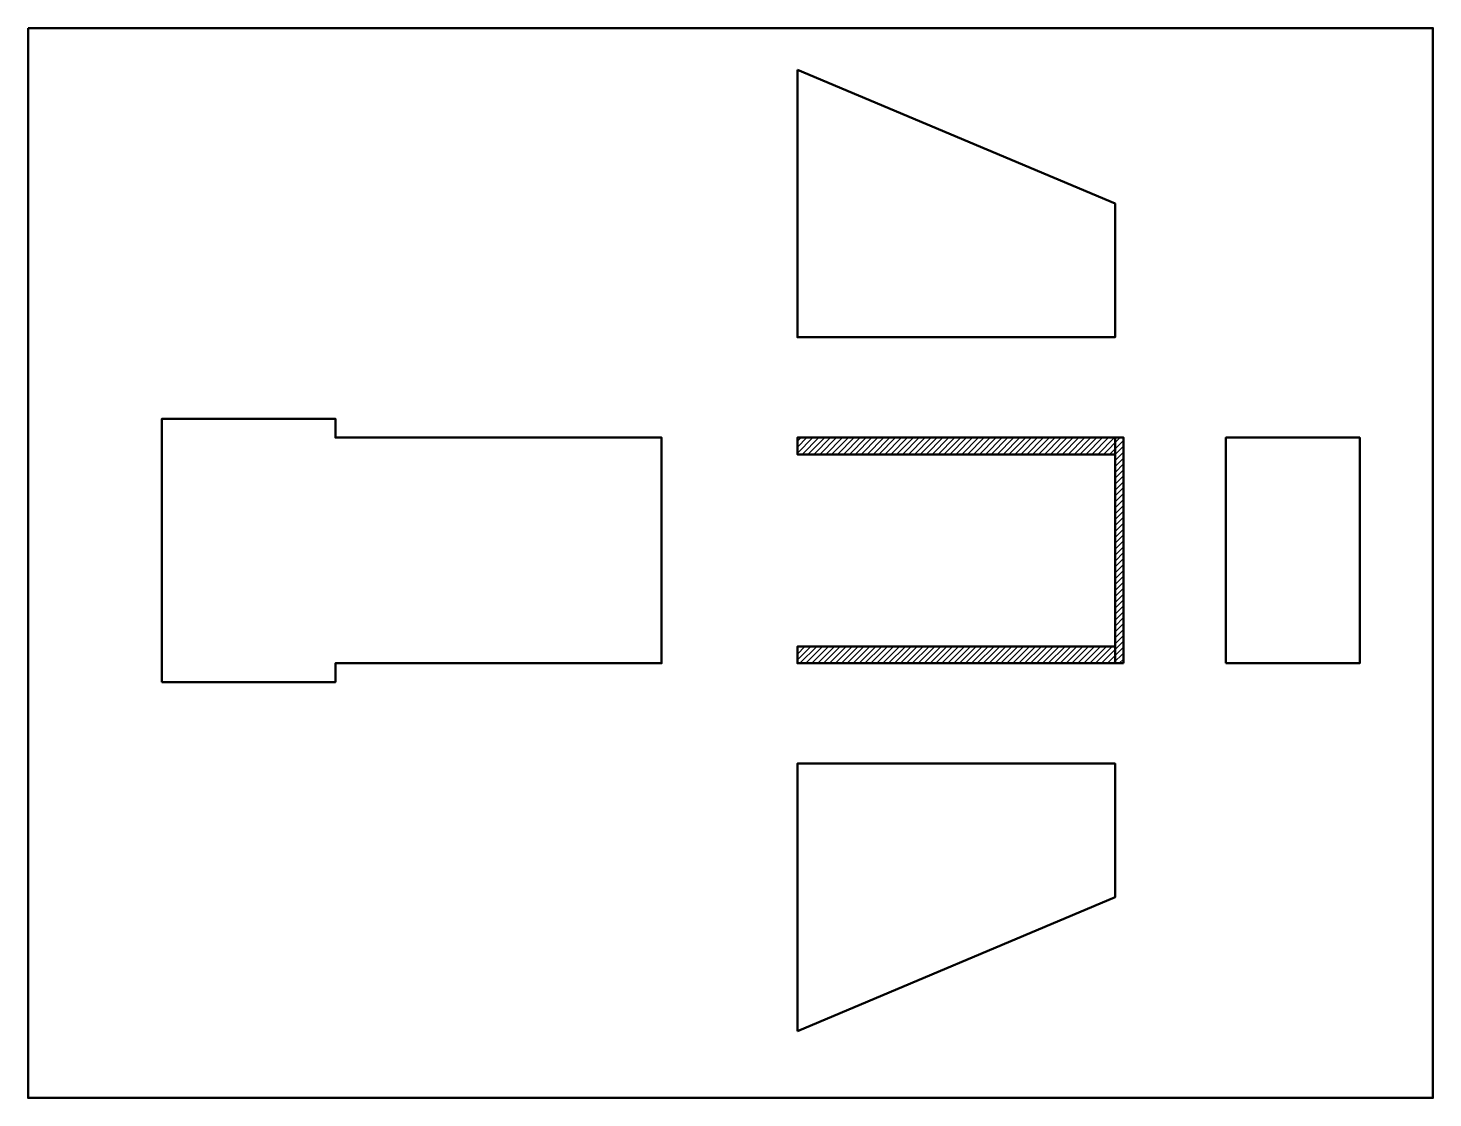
# Model space of a CAD drawing. Header units: inches. Extents: x 1 to 43, y 1 to 33.
import ezdxf

# ---------------------------------------------------------------- set-up
doc = ezdxf.new("R2010")
doc.units = ezdxf.units.IN
doc.header["$MEASUREMENT"] = 0
for name, color, linetype, lineweight, true_color in [('Hatch', 252, 'Continuous', 25, 0xa0a0a4), ('PageBorder', 5, 'Continuous', 50, 0x0000ff), ('Visible', 7, 'Continuous', 50, 0x000000)]:
    doc.layers.add(name, color=color, linetype=linetype, lineweight=lineweight, true_color=true_color)

msp = doc.modelspace()

# ---------------------------------------------------------------- hatches: boundary and pattern name
at = {"layer": 'Hatch'}
h = msp.add_hatch(dxfattribs=at)
h.set_pattern_fill('ANSI31', color=256, scale=2, angle=90, style=0)
h.set_pattern_definition([(45, (0, 0), (-0.08838835, 0.08838835), [])])
h.paths.add_polyline_path([(33.5, 14), (33.5, 14.5), (24, 14.5), (24, 14)])
h.paths.add_polyline_path([(33.75, 14), (33.75, 20.75), (33.5, 20.75), (33.5, 14)])
h.paths.add_polyline_path([(33.5, 20.75), (33.5, 20.25), (24, 20.25), (24, 20.75)])

# ---------------------------------------------------------------- linework, layer by layer
at = {"layer": 'PageBorder', "flags": 128}
msp.add_lwpolyline([(1, 33), (43, 33), (43, 1), (1, 1)], close=True, dxfattribs=at)
at = {"layer": 'Visible', "flags": 128}
for points in [[(24, 31.75), (24, 23.75), (33.5, 23.75), (33.5, 27.75)], [(33.5, 20.75), (33.5, 20.25), (24, 20.25), (24, 20.75)], [(33.75, 14), (33.75, 20.75), (33.5, 20.75), (33.5, 14)], [(36.8125, 14), (36.8125, 20.75), (40.8125, 20.75), (40.8125, 14)], [(33.5, 14), (33.5, 14.5), (24, 14.5), (24, 14)], [(24, 3), (24, 11), (33.5, 11), (33.5, 7)]]:
    msp.add_lwpolyline(points, close=True, dxfattribs=at)
at = {"layer": 'Visible'}
msp.add_lwpolyline([(5, 13.4375), (5, 21.3125), (10.1875, 21.3125), (10.1875, 20.75), (19.9375, 20.75), (19.9375, 14), (10.1875, 14), (10.1875, 13.4375)], close=True, dxfattribs=at)

doc.saveas('drawing.dxf')
